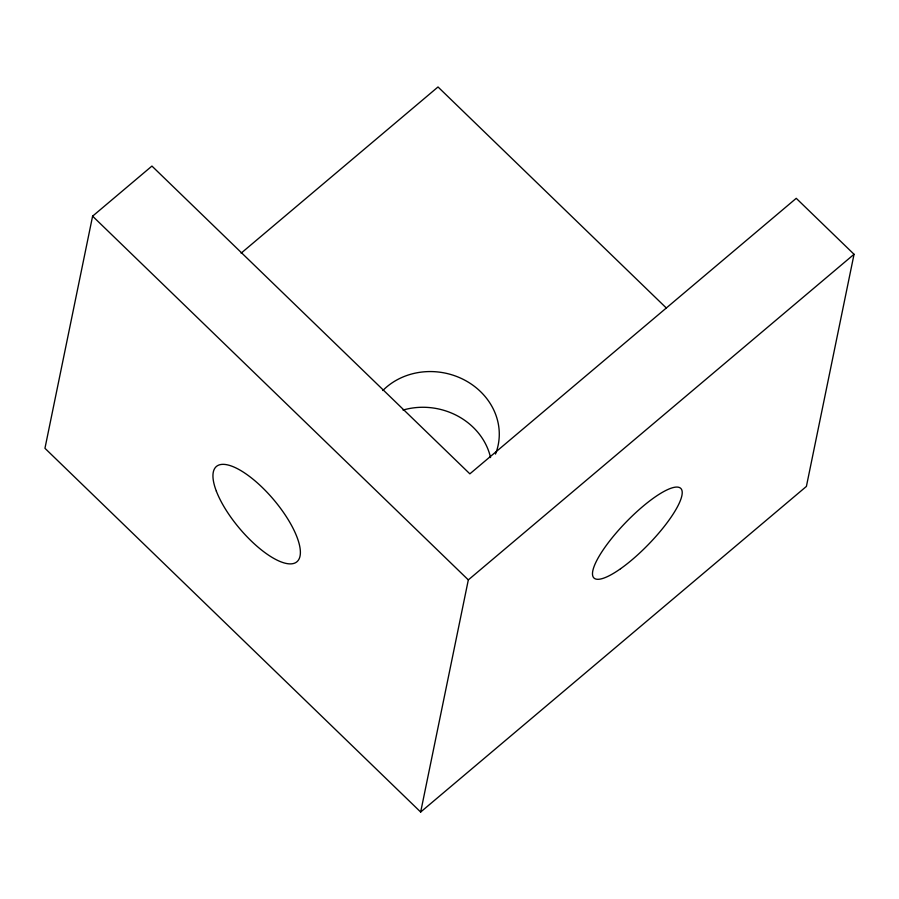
<?xml version="1.0" encoding="UTF-8"?>
<svg xmlns="http://www.w3.org/2000/svg" width="899" height="899" viewBox="0 0 899 899"><rect width="100%" height="100%" fill="white"/><g stroke="black" fill="none" stroke-linecap="round" stroke-linejoin="round"><path stroke-width="1.35" d="M92.597 216.165L44.95 448.298L420.665 812.033L806.403 486.415L854.05 254.282L796.244 198.319L469.862 473.852L151.942 166.068L92.597 216.165L468.323 579.9L420.665 812.033M241.112 253.181L438.015 86.967L666.384 308.054M468.323 579.9L854.05 254.282M402.999 410.079A66.537 59.795 11.6 0 1 490.562 457.591M382.817 390.526A66.537 59.795 11.6 0 1 466.266 380.985A66.537 59.795 11.6 0 1 495.484 454.051M620.535 568.752A62.379 15.8 -45.9 0 0 681.768 489.933A62.379 15.8 -45.9 0 0 609.78 540.782A62.379 15.8 -45.9 0 0 620.535 568.752M216.344 491.146A62.379 22.318 49.8 0 0 291.433 563.842A62.379 22.318 49.8 0 0 262.137 487.314A62.379 22.318 49.8 0 0 216.344 491.146"/></g></svg>
